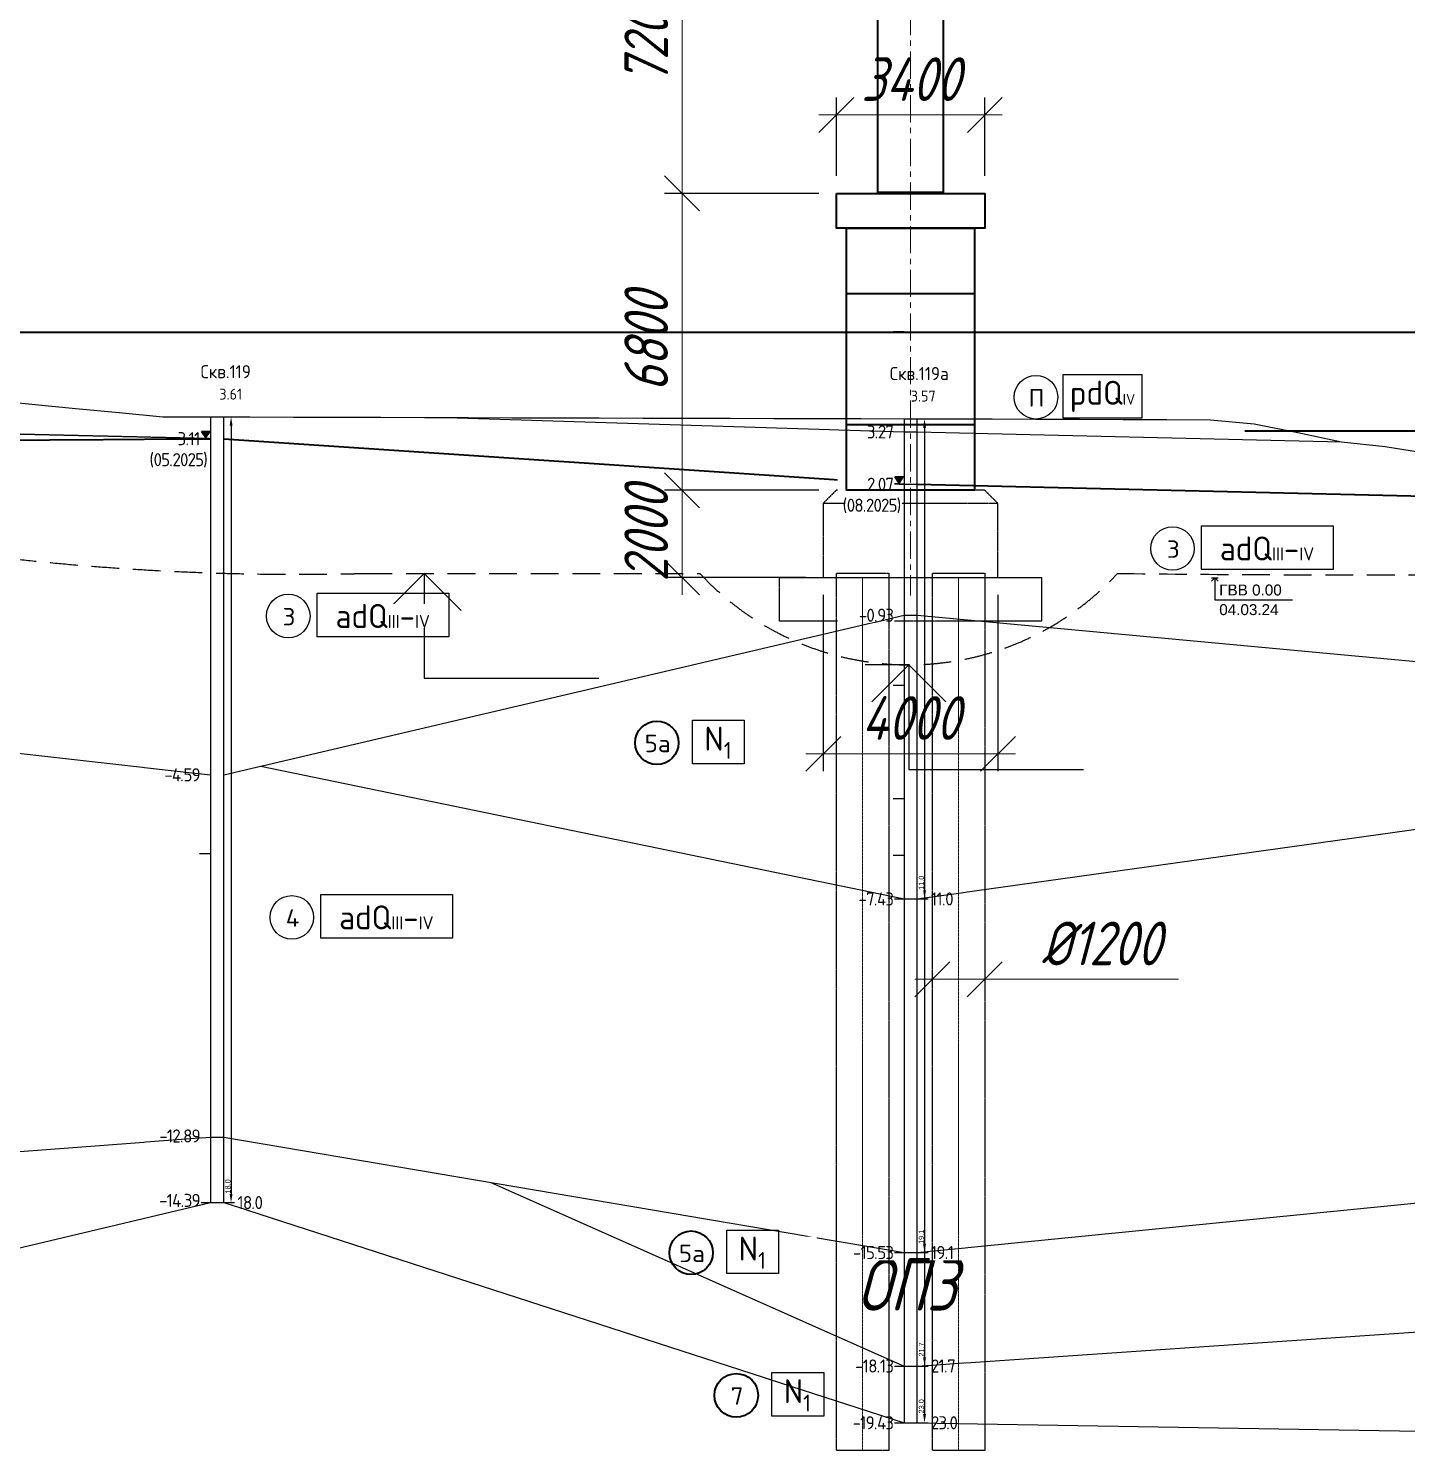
# Model space of a CAD drawing. Header units: millimetres. Extents: x 1864 to 10174863, y -4887456 to 5366151.
# Drawn here: x 5348033 to 5379598, y -20072 to 12507 of the extents above; entities that cross this region are included whole.
import ezdxf
from ezdxf.enums import TextEntityAlignment as Align

# ---------------------------------------------------------------- set-up
doc = ezdxf.new("R2018")
doc.units = ezdxf.units.MM
for name, pattern in [('ACAD_ISO10W100', [18.5, 12, -3, 0.5, -3]), ('невидимая', [9.525, 6.35, -3.175]), ('осевая', [2, 1.25, -0.25, 0.25, -0.25])]:
    doc.linetypes.add(name, pattern=pattern)
for name, color, linetype, lineweight in [('!!ТЕКСТ', 3, 'Continuous', 20), ('01_Основные', 7, 'Continuous', 40), ('1-Бетон', 106, 'Continuous', 35), ('1-Примечания', 4, 'Continuous', 25), ('1-Размеры', 1, 'Continuous', 25), ('1-Текст_3', 250, 'Continuous', 25), ('ИС_Основная', 7, 'Continuous', 35), ('ИС_Ось', 3, 'осевая', 18), ('ИС_Размер', 3, 'Continuous', 18), ('Штриховка', 2, 'Continuous', 5)]:
    doc.layers.add(name, color=color, linetype=linetype, lineweight=lineweight)
for name, color, linetype in [('geology', 250, 'Continuous'), ('Возрастные индексы', 1, 'Continuous'), ('Геология', 250, 'Continuous'), ('ИС_Невидимая', 4, 'невидимая'), ('Коммуникации', 7, 'Continuous'), ('Номера ИГЭ', 22, 'Continuous'), ('Отметки в скважинах', 7, 'Continuous'), ('Скважина', 170, 'Continuous'), ('Черный профиль', 3, 'Continuous')]:
    doc.layers.add(name, color=color, linetype=linetype)
doc.layers.add('Оси_Невидимые', color=5, linetype='Continuous', plot=False)
doc.layers.add('Помощь_Невидимый', color=7, linetype='Continuous', lineweight=30, plot=False)
doc.styles.add('0', font='isocpeur.ttf', dxfattribs={"width": 0.8, "oblique": 15})
doc.styles.add('ISOCPEUR', font='isocpeur.ttf', dxfattribs={"width": 0.8, "oblique": 15, "height": 2.5})
doc.styles.get("Standard").update_dxf_attribs({"font": 'arial.ttf'})
doc.styles.add('Стандарт-геология', font='romant.shx', dxfattribs={"width": 0.9, "height": 2.5})
doc.dimstyles.new('М400нов', dxfattribs={"dimscale": 400, "dimtxt": 2.5, "dimasz": 2, "dimexe": 1, "dimexo": 1, "dimgap": 0.8, "dimtad": 1, "dimdec": 0, "dimzin": 0, "dimdsep": 46, "dimtxsty": '0', "dimblk": 'OBLIQUE', "dimcen": 0.09, "dimdle": 1, "dimclrd": 256, "dimclre": 256, "dimclrt": 256, "dimadec": 4, "dimazin": 0, "dimtfac": 1, "dimtdec": 0, "dimtmove": 1, "dimatfit": 2, "dimfxl": 1, "dimtolj": 1, "dimtzin": 0, "dimlwd": -1, "dimarcsym": 0})
doc.dimstyles.new('Скважина', dxfattribs={"dimtxt": 1.2, "dimasz": 2, "dimexe": 0, "dimexo": 0, "dimgap": 0.1, "dimtad": 1, "dimjust": 2, "dimtoh": 1, "dimdec": 1, "dimlfac": 0.1, "dimrnd": 0.1, "dimzin": 0, "dimdsep": 46, "dimtxsty": 'Standard', "dimcen": 0, "dimdle": 1.5, "dimadec": 1, "dimazin": 0, "dimtfac": 1, "dimtdec": 1, "dimtofl": 0, "dimtmove": 0, "dimatfit": 3, "dimfxl": 3, "dimtolj": 1, "dimtzin": 0, "dimarcsym": 0})

# ---------------------------------------------------------------- blocks, each defined once
blk = doc.blocks.new('*U615')
at = {"layer": '1-Примечания', "linetype": 'Continuous'}
blk.add_line((0, 0), (1.5, 0), dxfattribs=at)
for points in [[(6.121, -2.121), (4, 0), (1.879, -2.121)], [(4, 0), (4, -6), (14, -6)]]:
    blk.add_lwpolyline(points, dxfattribs=at)
at = {"layer": '1-Текст_3', "lineweight": 30, "oblique": 15, "width": 0.8, "flags": 104}
blk.add_attdef('ВЫСОТА', text='', height=3, dxfattribs=at).set_placement((9.127, -3.833), align=Align.MIDDLE_CENTER)
blk.add_attdef('ПРИМЕЧАНИЕ', text='', height=3, dxfattribs=at).set_placement((9, -6.75), align=Align.TOP_CENTER)
blk = doc.blocks.new('*U617')
at = {"layer": '1-Примечания', "linetype": 'Continuous'}
blk.add_line((0, 0), (-2.5, 0), dxfattribs=at)
for points in [[(2.121, -2.121), (0, 0), (-2.121, -2.121)], [(0, 0), (0, -6), (10, -6)]]:
    blk.add_lwpolyline(points, dxfattribs=at)
at = {"layer": '1-Текст_3', "lineweight": 30, "oblique": 15, "width": 0.8, "flags": 104}
blk.add_attdef('ВЫСОТА', text='', height=3, dxfattribs=at).set_placement((5.127, -3.833), align=Align.MIDDLE_CENTER)
blk.add_attdef('ПРИМЕЧАНИЕ', text='', height=3, dxfattribs=at).set_placement((5, -6.75), align=Align.TOP_CENTER)
blk = doc.blocks.new('_OBLIQUE')
at = {"color": 0, "linetype": 'ByBlock', "lineweight": -2}
blk.add_line((0.5, 0.5), (-0.5, -0.5), dxfattribs=at)
blk = doc.blocks.new('*D1249')
at = {"layer": 'Defpoints', "color": 0, "linetype": 'Continuous', "transparency": 16777216}
for p in [(5367487, 15928), (5363003, 8728), (5366539, 8728)]:
    blk.add_point(p, dxfattribs=at)
at = {"layer": 'ИС_Размер', "transparency": 16777216}
blk.add_line((5363003, 16328), (5363003, 8328), dxfattribs=at)
at = {"layer": 'ИС_Размер', "lineweight": -2, "transparency": 16777216}
for p, q in [((5367087, 15928), (5362603, 15928)), ((5366139, 8728), (5362603, 8728))]:
    blk.add_line(p, q, dxfattribs=at)
at = {"layer": 'ИС_Размер', "linetype": 'Continuous', "transparency": 16777216, "xscale": 800, "yscale": 800, "zscale": 800}
for p, rotation in [((5363003, 15928), 90), ((5363003, 8728), 270)]:
    blk.add_blockref('_OBLIQUE', p, dxfattribs=dict(at, rotation=rotation))
at = {"layer": 'ИС_Размер', "linetype": 'Continuous', "transparency": 16777216, "insert": (5362183, 12328), "char_height": 1000, "attachment_point": 5, "rotation": 90, "style": '0'}
blk.add_mtext('\\A1;7200', dxfattribs=at)
blk = doc.blocks.new('*D1250')
at = {"layer": 'Defpoints', "color": 0, "linetype": 'Continuous', "transparency": 16777216}
for p in [(5366539, 8728), (5363003, 1928), (5366537, 1928)]:
    blk.add_point(p, dxfattribs=at)
at = {"layer": 'ИС_Размер', "transparency": 16777216}
blk.add_line((5363003, 9128), (5363003, 1528), dxfattribs=at)
at = {"layer": 'ИС_Размер', "lineweight": -2, "transparency": 16777216}
for p, q in [((5366139, 8728), (5362603, 8728)), ((5366137, 1928), (5362603, 1928))]:
    blk.add_line(p, q, dxfattribs=at)
at = {"layer": 'ИС_Размер', "linetype": 'Continuous', "transparency": 16777216, "xscale": 800, "yscale": 800, "zscale": 800}
for p, rotation in [((5363003, 8728), 90), ((5363003, 1928), 270)]:
    blk.add_blockref('_OBLIQUE', p, dxfattribs=dict(at, rotation=rotation))
at = {"layer": 'ИС_Размер', "linetype": 'Continuous', "transparency": 16777216, "insert": (5362183, 5328), "char_height": 1000, "attachment_point": 5, "rotation": 90, "style": '0'}
blk.add_mtext('\\A1;6800', dxfattribs=at)
blk = doc.blocks.new('*D1252')
at = {"layer": 'Defpoints', "color": 0, "linetype": 'Continuous', "transparency": 16777216}
for p in [(5366537, 1928), (5363003, -72), (5366237, -72)]:
    blk.add_point(p, dxfattribs=at)
at = {"layer": 'ИС_Размер', "transparency": 16777216}
blk.add_line((5363003, 2328), (5363003, -472), dxfattribs=at)
at = {"layer": 'ИС_Размер', "lineweight": -2, "transparency": 16777216}
for p, q in [((5366137, 1928), (5362603, 1928)), ((5365837, -72), (5362603, -72))]:
    blk.add_line(p, q, dxfattribs=at)
at = {"layer": 'ИС_Размер', "linetype": 'Continuous', "transparency": 16777216, "xscale": 800, "yscale": 800, "zscale": 800}
for p, rotation in [((5363003, 1928), 90), ((5363003, -72), 270)]:
    blk.add_blockref('_OBLIQUE', p, dxfattribs=dict(at, rotation=rotation))
at = {"layer": 'ИС_Размер', "linetype": 'Continuous', "transparency": 16777216, "insert": (5362183, 928), "char_height": 1000, "attachment_point": 5, "rotation": 90, "style": '0'}
blk.add_mtext('\\A1;2000', dxfattribs=at)
blk = doc.blocks.new('*D1253')
at = {"layer": 'Defpoints', "color": 0, "linetype": 'Continuous', "transparency": 16777216}
for p in [(5366238, -72), (5370238, -72), (5370238, -4110)]:
    blk.add_point(p, dxfattribs=at)
at = {"layer": 'ИС_Размер', "lineweight": -2, "transparency": 16777216}
for p, q in [((5366238, -472), (5366238, -4510)), ((5370238, -472), (5370238, -4510))]:
    blk.add_line(p, q, dxfattribs=at)
at = {"layer": 'ИС_Размер', "transparency": 16777216}
blk.add_line((5365838, -4110), (5370638, -4110), dxfattribs=at)
at = {"layer": 'ИС_Размер', "linetype": 'Continuous', "transparency": 16777216, "xscale": 800, "yscale": 800, "zscale": 800, "rotation": 180}
blk.add_blockref('_OBLIQUE', (5366238, -4110), dxfattribs=at)
at = {"layer": 'ИС_Размер', "linetype": 'Continuous', "transparency": 16777216, "xscale": 800, "yscale": 800, "zscale": 800}
blk.add_blockref('_OBLIQUE', (5370238, -4110), dxfattribs=at)
at = {"layer": 'ИС_Размер', "linetype": 'Continuous', "transparency": 16777216, "insert": (5368238, -3290), "char_height": 1000, "attachment_point": 5, "style": '0'}
blk.add_mtext('\\A1;4000', dxfattribs=at)
blk = doc.blocks.new('*D1278')
at = {"layer": 'Defpoints', "color": 0, "linetype": 'Continuous', "transparency": 16777216}
for p in [(5368738, -9275), (5369938, -9275), (5369938, -9275)]:
    blk.add_point(p, dxfattribs=at)
at = {"layer": 'ИС_Размер', "transparency": 16777216}
for p, q in [((5368338, -9275), (5370338, -9275)), ((5374377, -9275), (5369938, -9275))]:
    blk.add_line(p, q, dxfattribs=at)
at = {"layer": 'ИС_Размер', "linetype": 'Continuous', "transparency": 16777216, "xscale": 800, "yscale": 800, "zscale": 800, "rotation": 180}
blk.add_blockref('_OBLIQUE', (5368738, -9275), dxfattribs=at)
at = {"layer": 'ИС_Размер', "linetype": 'Continuous', "transparency": 16777216, "xscale": 800, "yscale": 800, "zscale": 800}
blk.add_blockref('_OBLIQUE', (5369938, -9275), dxfattribs=at)
at = {"layer": 'ИС_Размер', "linetype": 'Continuous', "transparency": 16777216, "insert": (5372603, -8455), "char_height": 1000, "attachment_point": 5, "style": '0'}
blk.add_mtext('\\A1;%%C1200', dxfattribs=at)
blk = doc.blocks.new('*D910')
at = {"layer": 'Defpoints', "color": 0, "transparency": 16777216}
for p in [(0, 90), (0, -90), (1.69, -90)]:
    blk.add_point(p, dxfattribs=at)
at = {"layer": 'Оси_Невидимые', "color": 0, "lineweight": -2, "transparency": 16777216}
for p, q in [((0, 90), (1.69, 90)), ((1.69, 88), (1.69, -88)), ((0, -90), (1.69, -90))]:
    blk.add_line(p, q, dxfattribs=at)
at = {"layer": 'Оси_Невидимые', "color": 0, "transparency": 16777216}
for points in [[(1.36, 88), (2.03, 88), (1.69, 90)], [(1.36, -88), (2.03, -88), (1.69, -90)]]:
    blk.add_solid(points, dxfattribs=at)
at = {"layer": 'Оси_Невидимые', "color": 0, "transparency": 16777216, "insert": (0.98, -86.3), "char_height": 1.2, "attachment_point": 5, "rotation": 90}
blk.add_mtext('\\A1;18.0', dxfattribs=at)
blk = doc.blocks.new('*U1054')
at = {"layer": 'Скважина'}
for p, q in [((-1.5, 0), (-1.5, -180)), ((1.5, -180), (1.5, 0)), ((-1.5, -180), (1.5, -180))]:
    blk.add_line(p, q, dxfattribs=at)
blk = doc.blocks.new('A$C7669062A')
at = {"color": 18, "true_color": 0x000000}
blk.add_circle((4.99, 4.99), 4.99, dxfattribs=at)
at = {"layer": 'Возрастные индексы', "color": 250}
blk.add_lwpolyline([(11.62, 10.2), (41.78, 10.2), (41.78, 0.2), (11.62, 0.2)], close=True, dxfattribs=at)
at = {"layer": 'Номера ИГЭ', "color": 250, "style": 'Стандарт-геология'}
blk.add_text('3', height=4, dxfattribs=at).set_placement((5.17, 4.84), align=Align.MIDDLE)
at = {"layer": 'Возрастные индексы', "color": 250, "insert": (26.64, 4.99), "char_height": 3, "width": 29.5251, "attachment_point": 5, "style": 'Стандарт-геология', "bg_fill": 3, "box_fill_scale": 1, "bg_fill_color": 256, "bg_fill_transparency": 0}
blk.add_mtext('{\\H1.833x;аdQ}III{\\H1.833x;-}IV', dxfattribs=at)
blk = doc.blocks.new('A$C2FC637E1')
at = {"layer": 'Штриховка'}
h = blk.add_hatch(color=5, dxfattribs=at)
h.dxf.hatch_style = 1
h.paths.add_polyline_path([(2, 1.5), (1, 1.5), (0, 1.5), (1, 0)])
at = {"layer": 'Геология', "color": 5}
for points in [[(1, 1.5), (0, 1.5)], [(1, 0), (1, 0), (0, 1.5)], [(2, 1.5), (1, 1.5)], [(1, 0), (2, 1.5)]]:
    blk.add_lwpolyline(points, dxfattribs=at)
blk = doc.blocks.new('A$C79B84F9B')
at = {"color": 18, "true_color": 0x000000}
blk.add_circle((4.99, 4.99), 4.99, dxfattribs=at)
at = {"layer": 'Возрастные индексы', "color": 250}
blk.add_lwpolyline([(11.62, 10.2), (41.78, 10.2), (41.78, 0.2), (11.62, 0.2)], close=True, dxfattribs=at)
at = {"layer": 'Номера ИГЭ', "color": 250, "style": 'Стандарт-геология'}
blk.add_text('4', height=4, dxfattribs=at).set_placement((5.17, 4.84), align=Align.MIDDLE)
at = {"layer": 'Возрастные индексы', "color": 250, "insert": (26.64, 4.99), "char_height": 3, "width": 29.5251, "attachment_point": 5, "style": 'Стандарт-геология', "bg_fill": 3, "box_fill_scale": 1, "bg_fill_color": 256, "bg_fill_transparency": 0}
blk.add_mtext('{\\H1.833x;аdQ}III{\\H1.833x;-}IV', dxfattribs=at)
blk = doc.blocks.new('*D1096')
at = {"layer": 'Defpoints', "color": 0, "transparency": 16777216}
for p in [(0, 90), (0, -140), (1.69, -140)]:
    blk.add_point(p, dxfattribs=at)
at = {"layer": 'Оси_Невидимые', "color": 0, "lineweight": -2, "transparency": 16777216}
for p, q in [((0, 90), (1.69, 90)), ((1.69, 88), (1.69, -138)), ((0, -140), (1.69, -140))]:
    blk.add_line(p, q, dxfattribs=at)
at = {"layer": 'Оси_Невидимые', "color": 0, "transparency": 16777216}
for points in [[(1.36, 88), (2.03, 88), (1.69, 90)], [(1.36, -138), (2.03, -138), (1.69, -140)]]:
    blk.add_solid(points, dxfattribs=at)
at = {"layer": 'Оси_Невидимые', "color": 0, "transparency": 16777216, "insert": (0.98, -136.23), "char_height": 1.2, "attachment_point": 5, "rotation": 90}
blk.add_mtext('\\A1;23.0', dxfattribs=at)
blk = doc.blocks.new('*U1064')
at = {"layer": 'Скважина'}
for p, q in [((-1.5, 0), (-1.5, -230)), ((1.5, -230), (1.5, 0)), ((-1.5, -230), (1.5, -230))]:
    blk.add_line(p, q, dxfattribs=at)
blk = doc.blocks.new('*D1080')
at = {"layer": 'Defpoints', "color": 0, "transparency": 16777216}
for p in [(0, 77), (0, -140), (1.69, -140)]:
    blk.add_point(p, dxfattribs=at)
at = {"layer": 'Оси_Невидимые', "color": 0, "lineweight": -2, "transparency": 16777216}
for p, q in [((0, 77), (1.69, 77)), ((1.69, 75), (1.69, -138)), ((0, -140), (1.69, -140))]:
    blk.add_line(p, q, dxfattribs=at)
at = {"layer": 'Оси_Невидимые', "color": 0, "transparency": 16777216}
for points in [[(1.36, 75), (2.03, 75), (1.69, 77)], [(1.36, -138), (2.03, -138), (1.69, -140)]]:
    blk.add_solid(points, dxfattribs=at)
at = {"layer": 'Оси_Невидимые', "color": 0, "transparency": 16777216, "insert": (0.99, -136.23), "char_height": 1.2, "attachment_point": 5, "rotation": 90}
blk.add_mtext('\\A1;21.7', dxfattribs=at)
blk = doc.blocks.new('*D1082')
at = {"layer": 'Defpoints', "color": 0, "transparency": 16777216}
for p in [(0, 51), (0, -140), (1.69, -140)]:
    blk.add_point(p, dxfattribs=at)
at = {"layer": 'Оси_Невидимые', "color": 0, "lineweight": -2, "transparency": 16777216}
for p, q in [((0, 51), (1.69, 51)), ((1.69, 49), (1.69, -138)), ((0, -140), (1.69, -140))]:
    blk.add_line(p, q, dxfattribs=at)
at = {"layer": 'Оси_Невидимые', "color": 0, "transparency": 16777216}
for points in [[(1.36, 49), (2.03, 49), (1.69, 51)], [(1.36, -138), (2.03, -138), (1.69, -140)]]:
    blk.add_solid(points, dxfattribs=at)
at = {"layer": 'Оси_Невидимые', "color": 0, "transparency": 16777216, "insert": (0.98, -136.41), "char_height": 1.2, "attachment_point": 5, "rotation": 90}
blk.add_mtext('\\A1;19.1', dxfattribs=at)
blk = doc.blocks.new('*D1084')
at = {"layer": 'Defpoints', "color": 0, "transparency": 16777216}
for p in [(0, -30), (0, -140), (1.69, -140)]:
    blk.add_point(p, dxfattribs=at)
at = {"layer": 'Оси_Невидимые', "color": 0, "lineweight": -2, "transparency": 16777216}
for p, q in [((0, -30), (1.69, -30)), ((1.69, -32), (1.69, -138)), ((0, -140), (1.69, -140))]:
    blk.add_line(p, q, dxfattribs=at)
at = {"layer": 'Оси_Невидимые', "color": 0, "transparency": 16777216}
for points in [[(1.36, -32), (2.03, -32), (1.69, -30)], [(1.36, -138), (2.03, -138), (1.69, -140)]]:
    blk.add_solid(points, dxfattribs=at)
at = {"layer": 'Оси_Невидимые', "color": 0, "transparency": 16777216, "insert": (0.98, -136.3), "char_height": 1.2, "attachment_point": 5, "rotation": 90}
blk.add_mtext('\\A1;11.0', dxfattribs=at)
blk = doc.blocks.new('A$C41da21a2')
at = {"layer": 'Возрастные индексы', "color": 250, "insert": (1899, 499), "char_height": 300, "width": 2952.51, "attachment_point": 5, "style": 'Стандарт-геология', "bg_fill": 3, "box_fill_scale": 1, "bg_fill_color": 256, "bg_fill_transparency": 0}
blk.add_mtext('\\A1;{\\H1.833x;N\\H0.7x;\\S^ 1;}', dxfattribs=at)
at = {"color": 18, "true_color": 0x000000}
blk.add_circle((499, 499), 499, dxfattribs=at)
at = {"layer": 'Возрастные индексы', "color": 250}
blk.add_lwpolyline([(1315, 1020), (2501, 1020), (2501, 20), (1315, 20)], close=True, dxfattribs=at)
at = {"layer": 'Номера ИГЭ', "color": 250, "style": 'Стандарт-геология'}
blk.add_text('5а', height=400, dxfattribs=at).set_placement((517, 484), align=Align.MIDDLE)
blk = doc.blocks.new('A$C721D11AD')
at = {"layer": 'Возрастные индексы', "color": 250, "insert": (1899, 499), "char_height": 300, "width": 2952.51, "attachment_point": 5, "style": 'Стандарт-геология', "bg_fill": 3, "box_fill_scale": 1, "bg_fill_color": 256, "bg_fill_transparency": 0}
blk.add_mtext('\\A1;{\\H1.833x;N\\H0.7x;\\S^ 1;}', dxfattribs=at)
at = {"color": 18, "true_color": 0x000000}
blk.add_circle((499, 499), 499, dxfattribs=at)
at = {"layer": 'Возрастные индексы', "color": 250}
blk.add_lwpolyline([(1315, 1020), (2501, 1020), (2501, 20), (1315, 20)], close=True, dxfattribs=at)
at = {"layer": 'Номера ИГЭ', "color": 250, "style": 'Стандарт-геология'}
blk.add_text('7', height=400, dxfattribs=at).set_placement((517, 484), align=Align.MIDDLE)
blk = doc.blocks.new('A$C37DD3633')
at = {"color": 18, "true_color": 0x000000}
blk.add_circle((4.96, 5), 5, dxfattribs=at)
at = {"layer": 'Возрастные индексы', "color": 250, "insert": (20.21, 5.2), "char_height": 3, "width": 15, "attachment_point": 5, "style": 'Стандарт-геология', "bg_fill": 3, "box_fill_scale": 1, "bg_fill_color": 256, "bg_fill_transparency": 0}
blk.add_mtext('{\\H1.833x;pdQ\\H0.4546x;IV}', dxfattribs=at)
at = {"layer": 'Номера ИГЭ', "color": 250, "style": 'Стандарт-геология'}
blk.add_text('П', height=4, dxfattribs=at).set_placement((5.1, 4.85), align=Align.MIDDLE)
at = {"layer": 'Возрастные индексы', "color": 250}
blk.add_lwpolyline([(11.21, 10.2), (29.24, 10.2), (29.24, 0.2), (11.21, 0.2)], close=True, dxfattribs=at)
blk = doc.blocks.new('*D1332')
at = {"layer": 'Defpoints', "color": 0, "transparency": 16777216}
for p in [(5369939, 10525), (5366539, 8728), (5369939, 8728)]:
    blk.add_point(p, dxfattribs=at)
at = {"layer": 'ИС_Размер', "lineweight": -2, "transparency": 16777216}
for p, q in [((5366539, 9128), (5366539, 10925)), ((5369939, 9128), (5369939, 10925))]:
    blk.add_line(p, q, dxfattribs=at)
at = {"layer": 'ИС_Размер', "transparency": 16777216}
blk.add_line((5366139, 10525), (5370339, 10525), dxfattribs=at)
at = {"layer": 'ИС_Размер', "transparency": 16777216, "xscale": 800, "yscale": 800, "zscale": 800, "rotation": 180}
blk.add_blockref('_OBLIQUE', (5366539, 10525), dxfattribs=at)
at = {"layer": 'ИС_Размер', "transparency": 16777216, "xscale": 800, "yscale": 800, "zscale": 800}
blk.add_blockref('_OBLIQUE', (5369939, 10525), dxfattribs=at)
at = {"layer": 'ИС_Размер', "transparency": 16777216, "insert": (5368239, 11345), "char_height": 1000, "attachment_point": 5, "style": '0'}
blk.add_mtext('\\A1;3400', dxfattribs=at)
blk = doc.blocks.new('*U909')
at = {"layer": 'Отметки в скважинах'}
for p, q in [((-5.5, -90), (-3, -90)), ((0, -90), (2.5, -90))]:
    blk.add_line(p, q, dxfattribs=at)
at = {"layer": 'Помощь_Невидимый', "color": 5, "lineweight": -3}
for p, q in [((-5.5, -10), (-3, -10)), ((0, -90), (2.5, -90))]:
    blk.add_line(p, q, dxfattribs=at)
at = {"layer": 'Оси_Невидимые'}
dim = blk.add_aligned_dim(p1=(0, 90), p2=(0, -90), distance=1.69, dimstyle='Скважина', dxfattribs=at)
dim.commit()
dim.dimension.update_dxf_attribs({"geometry": '*D910', "text_midpoint": (0.98, -86.3)})
at = {"layer": 'Отметки в скважинах', "lineweight": 13, "insert": (3.15, -90), "char_height": 3, "width": 7.6116, "attachment_point": 4, "style": 'Стандарт-геология', "bg_fill": 3, "box_fill_scale": 1.1, "bg_fill_color": 256, "bg_fill_transparency": 0}
blk.add_mtext('{\\T0.9;18.0}', dxfattribs=at)
blk = doc.blocks.new('*U1095')
at = {"layer": 'Отметки в скважинах'}
for p, q in [((-5.5, -140), (-3, -140)), ((0, -140), (2.5, -140))]:
    blk.add_line(p, q, dxfattribs=at)
at = {"layer": 'Помощь_Невидимый', "color": 5, "lineweight": -3}
for p, q in [((-5.5, -10), (-3, -10)), ((0, -140), (2.5, -140))]:
    blk.add_line(p, q, dxfattribs=at)
at = {"layer": 'Оси_Невидимые'}
dim = blk.add_aligned_dim(p1=(0, 90), p2=(0, -140), distance=1.69, dimstyle='Скважина', dxfattribs=at)
dim.commit()
dim.dimension.update_dxf_attribs({"geometry": '*D1096', "text_midpoint": (0.98, -136.23)})
at = {"layer": 'Отметки в скважинах', "lineweight": 13, "insert": (3.15, -140), "char_height": 3, "width": 7.6116, "attachment_point": 4, "style": 'Стандарт-геология', "bg_fill": 3, "box_fill_scale": 1.1, "bg_fill_color": 256, "bg_fill_transparency": 0}
blk.add_mtext('{\\T0.9;23.0}', dxfattribs=at)
blk = doc.blocks.new('*U1079')
at = {"layer": 'Отметки в скважинах'}
for p, q in [((-5.5, -140), (-3, -140)), ((0, -140), (2.5, -140))]:
    blk.add_line(p, q, dxfattribs=at)
at = {"layer": 'Помощь_Невидимый', "color": 5, "lineweight": -3}
for p, q in [((-5.5, -10), (-3, -10)), ((0, -140), (2.5, -140))]:
    blk.add_line(p, q, dxfattribs=at)
at = {"layer": 'Оси_Невидимые'}
dim = blk.add_aligned_dim(p1=(0, 77), p2=(0, -140), distance=1.69, dimstyle='Скважина', dxfattribs=at)
dim.commit()
dim.dimension.update_dxf_attribs({"geometry": '*D1080', "text_midpoint": (0.99, -136.23)})
at = {"layer": 'Отметки в скважинах', "lineweight": 13, "insert": (3.15, -140), "char_height": 3, "width": 7.6116, "attachment_point": 4, "style": 'Стандарт-геология', "bg_fill": 3, "box_fill_scale": 1.1, "bg_fill_color": 256, "bg_fill_transparency": 0}
blk.add_mtext('{\\T0.9;21.7}', dxfattribs=at)
blk = doc.blocks.new('*U1081')
at = {"layer": 'Отметки в скважинах'}
for p, q in [((-5.5, -140), (-3, -140)), ((0, -140), (2.5, -140))]:
    blk.add_line(p, q, dxfattribs=at)
at = {"layer": 'Помощь_Невидимый', "color": 5, "lineweight": -3}
for p, q in [((-5.5, -10), (-3, -10)), ((0, -140), (2.5, -140))]:
    blk.add_line(p, q, dxfattribs=at)
at = {"layer": 'Оси_Невидимые'}
dim = blk.add_aligned_dim(p1=(0, 51), p2=(0, -140), distance=1.69, dimstyle='Скважина', dxfattribs=at)
dim.commit()
dim.dimension.update_dxf_attribs({"geometry": '*D1082', "text_midpoint": (0.98, -136.41)})
at = {"layer": 'Отметки в скважинах', "lineweight": 13, "insert": (3.15, -140), "char_height": 3, "width": 7.6116, "attachment_point": 4, "style": 'Стандарт-геология', "bg_fill": 3, "box_fill_scale": 1.1, "bg_fill_color": 256, "bg_fill_transparency": 0}
blk.add_mtext('{\\T0.9;19.1}', dxfattribs=at)
blk = doc.blocks.new('*U1083')
at = {"layer": 'Отметки в скважинах'}
for p, q in [((-5.5, -140), (-3, -140)), ((0, -140), (2.5, -140))]:
    blk.add_line(p, q, dxfattribs=at)
at = {"layer": 'Помощь_Невидимый', "color": 5, "lineweight": -3}
for p, q in [((-5.5, -10), (-3, -10)), ((0, -140), (2.5, -140))]:
    blk.add_line(p, q, dxfattribs=at)
at = {"layer": 'Оси_Невидимые'}
dim = blk.add_aligned_dim(p1=(0, -30), p2=(0, -140), distance=1.69, dimstyle='Скважина', dxfattribs=at)
dim.commit()
dim.dimension.update_dxf_attribs({"geometry": '*D1084', "text_midpoint": (0.98, -136.3)})
at = {"layer": 'Отметки в скважинах', "lineweight": 13, "insert": (3.15, -140), "char_height": 3, "width": 7.6116, "attachment_point": 4, "style": 'Стандарт-геология', "bg_fill": 3, "box_fill_scale": 1.1, "bg_fill_color": 256, "bg_fill_transparency": 0}
blk.add_mtext('{\\T0.9;11.0}', dxfattribs=at)
blk = doc.blocks.new('нов геол')
at = {"layer": 'ИС_Основная', "color": 146, "linetype": 'Continuous', "true_color": 0x105689, "flags": 128}
blk.add_lwpolyline([(8572650, 418385), (8588964, 418385)], dxfattribs=at)
at = {"layer": 'Коммуникации', "linetype": 'Continuous'}
for p, q in [((8571965, 415015), (8571890, 414940)), ((8571965, 415015), (8571965, 414515)), ((8571965, 415015), (8572040, 414940)), ((8571965, 414515), (8573740, 414515))]:
    blk.add_line(p, q, dxfattribs=at)
at = {"layer": 'Коммуникации', "linetype": 'Continuous', "flags": 128}
blk.add_lwpolyline([(8571890, 415015), (8572040, 415015)], dxfattribs=at)
at = {"layer": 'Геология', "xscale": 100, "yscale": 100, "zscale": 100}
blk.add_blockref('A$C37DD3633', (8567369, 418656), dxfattribs=at)
at = {"layer": 'Геология', "color": 18, "true_color": 0x000000, "xscale": 100, "yscale": 100, "zscale": 100}
blk.add_blockref('A$C7669062A', (8570495, 415192), dxfattribs=at)
at = {"layer": 'Скважина', "color": 0, "xscale": 100, "yscale": 100, "zscale": 100}
for name, p in [('*U909', (8549261, 409706)), ('*U1095', (8565145, 409662))]:
    blk.add_blockref(name, p, dxfattribs=at)
at = {"layer": 'Коммуникации', "linetype": 'Continuous'}
blk.add_text('ГВВ 0.00', height=250, dxfattribs=at).set_placement((8572065, 414615))
blk.add_text('04.03.24', height=250, dxfattribs=at).set_placement((8572065, 414415), align=Align.TOP_LEFT)
at = {"layer": 'Скважина', "color": 0, "style": 'Стандарт-геология', "width": 0.9}
for s, p in [('Скв.119', (8549308, 419591)), ('Скв.119а', (8565193, 419548))]:
    blk.add_text(s, height=300, dxfattribs=at).set_placement(p, align=Align.CENTER)
at = {"layer": 'Скважина', "color": 0, "lineweight": 13, "style": 'Стандарт-геология', "width": 0.9}
for s, p in [('3.61', (8549683, 419351)), ('3.57', (8565568, 419307))]:
    blk.add_text(s, height=250, dxfattribs=at).set_placement(p, align=Align.TOP_RIGHT)
at = {"layer": 'Геология', "color": 18, "true_color": 0x000000, "flags": 128}
for points in [[(8548961, 418706), (8549261, 418706)], [(8564845, 418662), (8565145, 418662)], [(8564845, 418362), (8565145, 418362)], [(8564845, 417162), (8565145, 417162)], [(8564845, 414162), (8565145, 414162)], [(8564845, 407662), (8565145, 407662)], [(8548961, 402206), (8549261, 402206)], [(8564845, 399562), (8565145, 399562)], [(8564845, 396962), (8565145, 396962)]]:
    blk.add_lwpolyline(points, dxfattribs=at)
at = {"layer": 'ИС_Основная', "color": 146, "linetype": 'Continuous', "true_color": 0x105689, "flags": 128}
blk.add_lwpolyline([(8549261, 418206), (8564845, 417162)], dxfattribs=at)
at = {"layer": 'geology', "color": 5, "xscale": 100, "yscale": 100, "zscale": 100}
for name, p in [('*U1054', (8549111, 418706)), ('*U1064', (8564995, 418662))]:
    blk.add_blockref(name, p, dxfattribs=at)
at = {"layer": 'Геология', "color": 18, "true_color": 0x000000, "xscale": 100, "yscale": 100, "zscale": 100}
for name, p in [('A$C7669062A', (8550241, 413645)), ('A$C79B84F9B', (8550323, 406741))]:
    blk.add_blockref(name, p, dxfattribs=at)
at = {"layer": 'Отметки в скважинах', "color": 0, "lineweight": 13, "char_height": 300, "width": 1241.03, "attachment_point": 6, "style": 'Стандарт-геология', "bg_fill": 3, "box_fill_scale": 1.1, "bg_fill_color": 256, "bg_fill_transparency": 0}
for s, insert in [('{\\T0.9;3.11}', (8548711, 418206)), ('{\\T0.9;-4.59}', (8548711, 410506)), ('{\\T0.9;-12.89}', (8548711, 402232)), ('{\\T0.9;-14.39}', (8548711, 400756)), ('{\\T0.9;-19.43}', (8564595, 395662))]:
    blk.add_mtext(s, dxfattribs=dict(at, insert=insert))
at = {"layer": 'geology'}
for p, q in [((8532111, 412403), (8548961, 410506)), ((8503260, 398776), (8548961, 402206))]:
    blk.add_line(p, q, dxfattribs=at)
at = {"layer": 'Геология', "color": 5, "linetype": 'ACAD_ISO10W100', "lineweight": 25}
blk.add_lwpolyline([(8548961, 418206), (8541352, 418380)], dxfattribs=at)
at = {"layer": 'ИС_Основная', "color": 146, "linetype": 'Continuous', "true_color": 0x105689}
blk.add_line((8532111, 418103), (8548961, 418206), dxfattribs=at)
at = {"layer": 'geology', "xscale": 100, "yscale": 100, "zscale": 100}
blk.add_blockref('A$C2FC637E1', (8548752, 418224), dxfattribs=at)
at = {"layer": 'Скважина', "color": 0, "xscale": 100, "yscale": 100, "zscale": 100}
blk.add_blockref('*U1079', (8565145, 410962), dxfattribs=at)
at = {"layer": 'geology', "color": 5, "insert": (8548886, 417710), "char_height": 300, "width": 1241.03, "attachment_point": 6, "style": 'Стандарт-геология', "bg_fill": 3, "box_fill_scale": 1.1, "bg_fill_color": 256, "bg_fill_transparency": 0}
blk.add_mtext('{\\T0.9;(05.2025)}', dxfattribs=at)
at = {"layer": 'Скважина', "color": 0, "xscale": 100, "yscale": 100, "zscale": 100}
blk.add_blockref('*U1081', (8565145, 413562), dxfattribs=at)
at = {"layer": 'Отметки в скважинах', "color": 0, "lineweight": 13, "insert": (8564595, 396962), "char_height": 300, "width": 1241.03, "attachment_point": 6, "style": 'Стандарт-геология', "bg_fill": 3, "box_fill_scale": 1.1, "bg_fill_color": 256, "bg_fill_transparency": 0}
blk.add_mtext('{\\T0.9;-18.13}', dxfattribs=at)
at = {"layer": 'geology'}
for p, q in [((8565145, 399562), (8600579, 403076)), ((8565145, 396962), (8600579, 399376))]:
    blk.add_line(p, q, dxfattribs=at)
at = {"layer": 'Скважина', "color": 0, "xscale": 100, "yscale": 100, "zscale": 100}
blk.add_blockref('*U1083', (8565145, 421662), dxfattribs=at)
at = {"layer": 'Отметки в скважинах', "color": 0, "lineweight": 13, "insert": (8564595, 399562), "char_height": 300, "width": 1241.03, "attachment_point": 6, "style": 'Стандарт-геология', "bg_fill": 3, "box_fill_scale": 1.1, "bg_fill_color": 256, "bg_fill_transparency": 0}
blk.add_mtext('{\\T0.9;-15.53}', dxfattribs=at)
at = {"layer": 'geology'}
for p, q in [((8565145, 414162), (8600579, 410876)), ((8565145, 407662), (8593113, 411568))]:
    blk.add_line(p, q, dxfattribs=at)
for points in [[(8565145, 418362), (8574865, 418132)], [(8549261, 402206), (8564845, 399562)], [(8555379, 401168), (8564845, 396962)]]:
    blk.add_lwpolyline(points, dxfattribs=at)
at = {"layer": 'ИС_Основная', "color": 146, "linetype": 'Continuous', "true_color": 0x105689}
blk.add_line((8565145, 417162), (8582865, 416742), dxfattribs=at)
at = {"layer": 'Отметки в скважинах', "color": 0, "lineweight": 13, "char_height": 300, "width": 1241.03, "attachment_point": 6, "style": 'Стандарт-геология', "bg_fill": 3, "box_fill_scale": 1.1, "bg_fill_color": 256, "bg_fill_transparency": 0}
for s, insert in [('{\\T0.9;3.27}', (8564595, 418362)), ('{\\T0.9;2.07}', (8564595, 417162)), ('{\\T0.9;-0.93}', (8564595, 414162)), ('{\\T0.9;-7.43}', (8564595, 407662))]:
    blk.add_mtext(s, dxfattribs=dict(at, insert=insert))
at = {"layer": 'geology'}
blk.add_line((8549261, 410506), (8564845, 414162), dxfattribs=at)
for points in [[(8554365, 418691), (8564845, 418362)], [(8550110, 410705), (8564845, 407662)]]:
    blk.add_lwpolyline(points, dxfattribs=at)
at = {"color": 6, "linetype": 'Continuous'}
blk.add_blockref('A$C721D11AD', (8560503, 395791), dxfattribs=at)
at = {"layer": '1-Бетон', "color": 6}
blk.add_blockref('A$C41da21a2', (8559469, 399058), dxfattribs=at)
at = {"layer": 'geology', "xscale": 100, "yscale": 100, "zscale": 100}
blk.add_blockref('A$C2FC637E1', (8564636, 417180), dxfattribs=at)
at = {"layer": 'geology', "color": 5, "insert": (8564770, 416666), "char_height": 300, "width": 1241.03, "attachment_point": 6, "style": 'Стандарт-геология', "bg_fill": 3, "box_fill_scale": 1.1, "bg_fill_color": 256, "bg_fill_transparency": 0}
blk.add_mtext('{\\T0.9;(08.2025)}', dxfattribs=at)
at = {"layer": 'geology', "color": 6}
blk.add_lwpolyline([(8503260, 397476), (8531811, 396703), (8532111, 396703), (8548961, 400706), (8549261, 400706), (8564845, 395662), (8565145, 395662), (8600579, 395076), (8600879, 395071), (8633719, 398646), (8634019, 398646), (8655416, 400420)], dxfattribs=at)
at = {"layer": '1-Бетон', "color": 6}
blk.add_blockref('A$C41da21a2', (8558684, 410740), dxfattribs=at)

msp = doc.modelspace()

# ---------------------------------------------------------------- linework, layer by layer
at = {"layer": '01_Основные', "color": 146, "linetype": 'Continuous', "true_color": 0x105689}
msp.add_line((5414318.5, 5540), (5329725, 5540), dxfattribs=at)
at = {"layer": '1-Бетон'}
msp.add_lwpolyline([(5368987.4, 15928.2), (5368987.8, 8748.7), (5367487.8, 8748.7), (5367487.4, 15928.2)], dxfattribs=at)
at = {"layer": 'ИС_Невидимая', "color": 146, "ltscale": 100, "true_color": 0x105689}
msp.add_lwpolyline([(5331923, 4296.5, 0.1019893), (5355729.4, 22), (5363413.7, 22, 0.4378517), (5372977.6, 22, 0.0104574), (5397294.9, 261.7, 0.3876281), (5406034.7, 1013.6, 0.0694032), (5437805.5, 8764.6)], format="xyb", dxfattribs=at)
at = {"layer": 'ИС_Невидимая', "ltscale": 0.3}
for points in [[(5366237.9, -71.8), (5370237.9, -71.8), (5370237.9, 1628.2), (5369937.9, 1928.2), (5366537.9, 1928.2), (5366237.9, 1628.2), (5366237.8, -71.8)], [(5366237.8, 1628.2), (5370237.9, 1628.2)]]:
    msp.add_lwpolyline(points, dxfattribs=at)
msp.add_lwpolyline([(5365237.8, -71.8), (5371237.9, -71.8), (5371237.9, -1071.8), (5365237.8, -1071.8)], close=True, dxfattribs=at)
at = {"layer": 'ИС_Основная', "color": 146, "linetype": 'Continuous', "true_color": 0x105689, "flags": 128}
msp.add_lwpolyline([(5375892.8, 3287.9), (5392206.9, 3287.9)], dxfattribs=at)
at = {"layer": 'ИС_Ось', "ltscale": 500}
msp.add_lwpolyline([(5368237.8, 17980.2), (5368237.8, -482.7)], dxfattribs=at)
at = {"layer": 'Коммуникации', "linetype": 'Continuous'}
for p, q in [((5375207.7, -82.1), (5375132.7, -157.1)), ((5375207.7, -82.1), (5375207.7, -582.1)), ((5375207.7, -82.1), (5375282.7, -157.1)), ((5375207.7, -582.1), (5376982.7, -582.1))]:
    msp.add_line(p, q, dxfattribs=at)
at = {"layer": 'Коммуникации', "linetype": 'Continuous', "flags": 128}
msp.add_lwpolyline([(5375132.7, -82.1), (5375282.7, -82.1)], dxfattribs=at)
at = {"layer": 'Черный профиль', "linetype": 'Continuous', "flags": 128}
msp.add_lwpolyline([(5347107.7, 3998.7), (5348107.7, 3901), (5349107.7, 3803.3), (5350107.7, 3705.6), (5351107.7, 3613.1), (5352107.7, 3609.5), (5353107.7, 3606.3), (5354107.7, 3603.5), (5355107.7, 3600.8), (5356107.7, 3598.1), (5357107.7, 3595.3), (5358107.7, 3592.6), (5359107.7, 3589.9), (5360107.7, 3587.1), (5361107.7, 3584.4), (5362107.7, 3581.7), (5363107.7, 3579), (5364107.7, 3576.3), (5365107.7, 3573.5), (5366107.7, 3570.8), (5367107.7, 3568.1), (5368107.7, 3565.4), (5369107.7, 3562.7), (5370107.7, 3560), (5371107.7, 3557.3), (5372107.7, 3554.6), (5373107.7, 3551.9), (5374107.7, 3547.2), (5375107.7, 3540.5), (5376107.7, 3451.9), (5377107.7, 3246.8), (5378107.7, 3034.6), (5379107.7, 2926.2), (5380107.7, 2769.1)], dxfattribs=at)

# ---------------------------------------------------------------- block references
at = {"layer": '1-Размеры', "transparency": 33554687}
ref = msp.add_blockref('*U615', (5355496, 22), dxfattribs=dict(at, xscale=399.9999999999998, yscale=399.9999999999998, zscale=399.9999999999998, rotation=0.0002819284350356197))
lines = msp.add_mtext('\\W0.8000;0.02', dxfattribs={"layer": '1-Текст_3', "insert": (5359146.7, -1511), "char_height": 2.5, "attachment_point": 1, "rotation": 0.00028, "bg_fill": 3, "box_fill_scale": 1, "bg_fill_color": 256, "bg_fill_transparency": 0})
ref.add_attrib('ВЫСОТА', '', (5359146.7, -1511)).embed_mtext(lines)
lines = msp.add_mtext('\\W0.8000;ЛОР', dxfattribs={"layer": '1-Текст_3', "insert": (5359096.1, -2678), "char_height": 2.5, "attachment_point": 1, "rotation": 0.00028, "bg_fill": 3, "box_fill_scale": 1, "bg_fill_color": 256, "bg_fill_transparency": 0})
ref.add_attrib('ПРИМЕЧАНИЕ', '', (5359096.1, -2678)).embed_mtext(lines)
ref = msp.add_blockref('*U617', (5368195.6, -2071.8), dxfattribs=dict(at, xscale=399.9999999999998, yscale=399.9999999999998, zscale=399.9999999999998, rotation=0.0002819284350356197))
lines = msp.add_mtext('\\W0.8000;-2.07', dxfattribs={"layer": '1-Текст_3', "insert": (5370246.3, -3604.8), "char_height": 2.5, "attachment_point": 1, "rotation": 0.00028, "bg_fill": 3, "box_fill_scale": 1, "bg_fill_color": 256, "bg_fill_transparency": 0})
ref.add_attrib('ВЫСОТА', '', (5370246.3, -3604.8)).embed_mtext(lines)
lines = msp.add_mtext('\\W0.8000;ЛМР', dxfattribs={"layer": '1-Текст_3', "insert": (5370195.6, -4771.8), "char_height": 2.5, "attachment_point": 1, "rotation": 0.00028, "bg_fill": 3, "box_fill_scale": 1, "bg_fill_color": 256, "bg_fill_transparency": 0})
ref.add_attrib('ПРИМЕЧАНИЕ', '', (5370195.6, -4771.8)).embed_mtext(lines)

# ---------------------------------------------------------------- texts
at = {"layer": '!!ТЕКСТ', "color": 1, "insert": (5368146.1, -16267.7), "char_height": 1200, "width": 3472.658, "attachment_point": 5, "style": 'ISOCPEUR', "bg_fill": 2}
msp.add_mtext('ОП3', dxfattribs=at)
at = {"layer": 'Коммуникации', "linetype": 'Continuous'}
msp.add_text('ГВВ 0.00', height=250, dxfattribs=at).set_placement((5375307.7, -482.1))
msp.add_text('04.03.24', height=250, dxfattribs=at).set_placement((5375307.7, -682.1), align=Align.TOP_LEFT)

# ---------------------------------------------------------------- dimensions: what is measured, and where the dimension line sits
at = {"layer": 'ИС_Размер', "linetype": 'Continuous'}
for base, p1, p2, picture, middle in [((5363003.3, 8727.8), (5367487.4, 15928.2), (5366538.8, 8727.8), '*D1249', (5362183.3, 12328)), ((5363003.3, 1928.2), (5366538.8, 8727.8), (5366537.1, 1928.2), '*D1250', (5362183.3, 5328))]:
    dim = msp.add_linear_dim(base=base, p1=p1, p2=p2, angle=90, dimstyle='М400нов', dxfattribs=at)
    dim.commit()
    dim.dimension.update_dxf_attribs({"geometry": picture, "text_midpoint": middle})
dim = msp.add_linear_dim(base=(5363003.3, -71.8), p1=(5366537.1, 1928.2), p2=(5366237.2, -71.8), angle=90, dimstyle='М400нов', dxfattribs=at)
dim.commit()
dim.dimension.update_dxf_attribs({"geometry": '*D1252', "text_midpoint": (5363003.3, 928.2), "dimtype": 160})
dim = msp.add_linear_dim(base=(5370237.9, -4110.4), p1=(5366237.8, -71.8), p2=(5370237.9, -71.9), dimstyle='М400нов', dxfattribs=at)
dim.commit()
dim.dimension.update_dxf_attribs({"geometry": '*D1253', "text_midpoint": (5368237.9, -3290.4)})
dim = msp.add_linear_dim(base=(5369937.7, -9275.2), p1=(5368737.7, -9275.2), p2=(5369937.7, -9275.2), text='%%C<>', dimstyle='М400нов', dxfattribs=at)
dim.commit()
dim.dimension.update_dxf_attribs({"geometry": '*D1278', "text_midpoint": (5372602.8, -9671.8), "dimtype": 160})

# ---------------------------------------------------------------- next in the draw order: block references
at = {"layer": '1-Бетон'}
msp.add_blockref('нов геол', (-3196756.2, -415097.2), dxfattribs=at)

# ---------------------------------------------------------------- next in the draw order: linework, layer by layer
for points in [[(5366538.8, 8727.8), (5369938.8, 8727.8), (5369938.8, 7927.8), (5366538.8, 7927.8)], [(5366770.9, 7928.2), (5369704.9, 7928.2), (5369704.4, 1928.2), (5366770.4, 1928.2)]]:
    msp.add_lwpolyline(points, close=True, dxfattribs=at)
for points in [[(5369705.8, 7927.8), (5366771.8, 7927.8)], [(5369705.3, 6428), (5366771.3, 6428)], [(5369704.9, 3428.2), (5366770.9, 3428.2)], [(5376907.3, 3287.9), (5394107.7, 3318.1)], [(5369704.9, 1928.2), (5366770.9, 1928.2)]]:
    msp.add_lwpolyline(points, dxfattribs=at)
at = {"layer": 'ИС_Невидимая', "ltscale": 0.3}
for points in [[(5366538, 28.2), (5367738, 28.2), (5367738, -20071.8), (5366538, -20071.8)], [(5368738, 28.2), (5369938, 28.2), (5369938, -20071.8), (5368738, -20071.8)]]:
    msp.add_lwpolyline(points, close=True, dxfattribs=at)
at = {"layer": 'ИС_Ось'}
for points in [[(5367138, -71.8), (5367138, -20071.8)], [(5369338, -71.8), (5369338, -20071.8)]]:
    msp.add_lwpolyline(points, dxfattribs=at)

# ---------------------------------------------------------------- next in the draw order: dimensions: what is measured, and where the dimension line sits
at = {"layer": 'ИС_Размер'}
dim = msp.add_linear_dim(base=(5369938.8, 10524.6), p1=(5366538.8, 8727.8), p2=(5369938.8, 8727.8), dimstyle='М400нов', dxfattribs=at)
dim.commit()
dim.dimension.update_dxf_attribs({"geometry": '*D1332', "text_midpoint": (5368238.8, 11344.6)})

doc.saveas('drawing.dxf')
